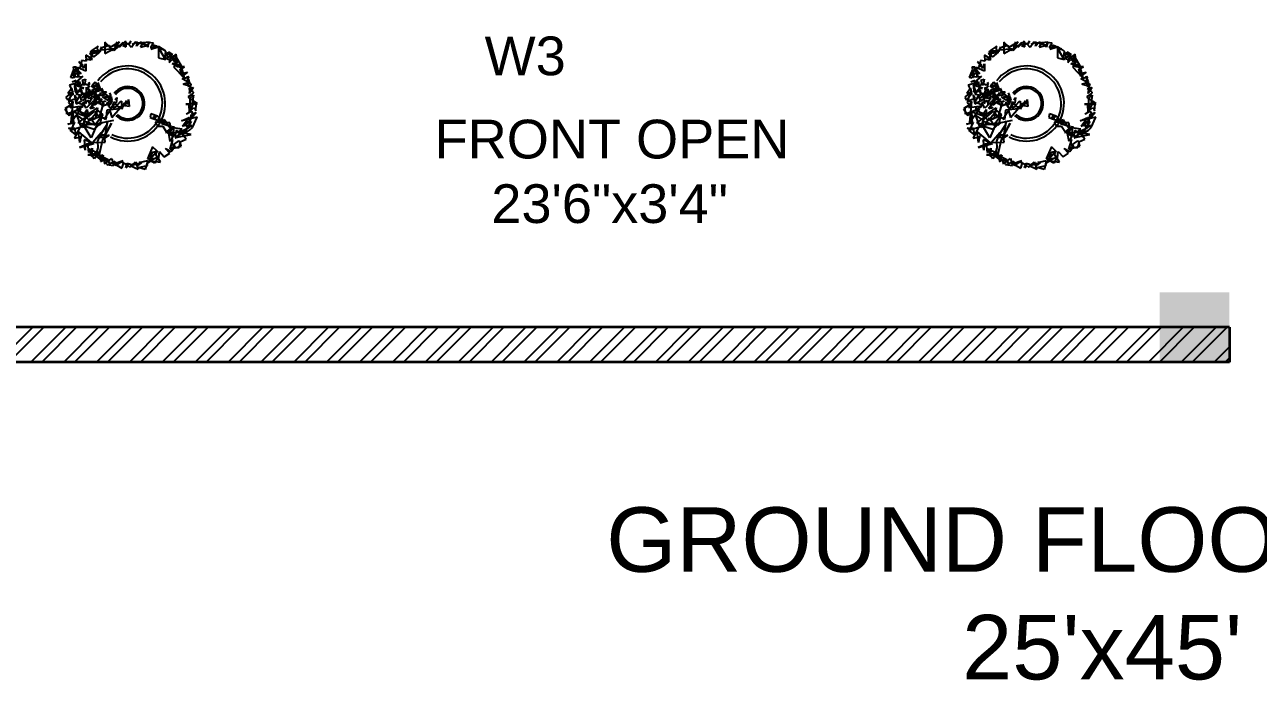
# Model space of a CAD drawing. Header units: inches. Extents: x 431 to 857, y 356 to 995.
# Drawn here: x 515 to 674.2, y 355.9 to 440.5 of the extents above; entities that cross this region are included whole.
import ezdxf

# ---------------------------------------------------------------- set-up
doc = ezdxf.new("R2010")
doc.units = ezdxf.units.IN
doc.header["$MEASUREMENT"] = 0
doc.layers.get('0').update_dxf_attribs({"color": 255})
doc.layers.add('01.Wall', color=7, linetype='Continuous', lineweight=35)
for name, color, linetype in [('06.Column', 255, 'Continuous'), ('07.Annotations', 255, 'Continuous'), ('09.Hatching', 255, 'Continuous'), ('10.Labels', 255, 'Continuous')]:
    doc.layers.add(name, color=color, linetype=linetype)
doc.styles.get("Standard").update_dxf_attribs({"font": 'arial.ttf'})

msp = doc.modelspace()

# ---------------------------------------------------------------- hatches: boundary and pattern name
at = {"layer": '06.Column', "true_color": 0xffffff}
h = msp.add_hatch(color=7, dxfattribs=at)
h.dxf.hatch_style = 1
h.paths.add_polyline_path([(670.5, 406), (661.5, 406), (661.5, 397), (670.5, 397)])
at = {"layer": '09.Hatching', "true_color": 0xffffff}
h = msp.add_hatch(dxfattribs=at)
h.set_pattern_fill('ANSI32', scale=8)
h.paths.add_polyline_path([(652.5, 725.5), (643.5, 725.5), (616, 725.5), (513, 725.5), (513, 763), (504, 763), (504, 691.5), (513, 691.5), (513, 716.5), (643.5, 716.5), (648, 716.5), (652.5, 716.5)])
h.paths.add_polyline_path([(592.5, 928), (592.5, 932.5), (712.5, 932.5), (712.5, 928), (712.5, 912.25), (721.5, 912.25), (721.5, 928), (741.75, 928), (741.75, 937), (566.25, 937), (566.25, 928), (583.5, 928), (583.5, 881.5), (586, 881.5), (588, 881.5), (592.5, 881.5)])
h.paths.add_polyline_path([(721.5, 876.25), (712.5, 876.25), (712.5, 860.5), (721.5, 860.5)])
h.paths.add_polyline_path([(513, 928), (530.25, 928), (530.25, 937), (504, 937), (504, 811), (513, 811), (513, 848.5), (643.5, 848.5), (643.5, 761.5), (652.5, 761.5), (652.5, 857.5), (588, 857.5), (586, 857.5), (583.5, 857.5), (513, 857.5)])
h.paths.add_polyline_path([(718, 581.5), (712.5, 581.5), (700.5, 581.5), (688.5, 581.5), (688.5, 577), (688.5, 572.5), (700.5, 572.5), (712.5, 572.5), (718, 572.5)])
h.paths.add_polyline_path([(548.25, 451), (513, 451), (513, 465), (504, 465), (504, 397), (670.5, 397), (670.5, 401.5), (513, 401.5), (513, 442), (548.25, 442)])
h.paths.add_polyline_path([(652.5, 503), (643.5, 503), (643.5, 470.5), (643.5, 451), (608.25, 451), (608.25, 442), (652.5, 442), (652.5, 461.5)])
h.paths.add_polyline_path([(513, 609.5), (579, 609.5), (582.5, 609.5), (584.5, 609.5), (588, 609.5), (588, 618.5), (513, 618.5), (513, 643.5), (504, 643.5), (504, 525), (513, 525), (513, 539), (583.5, 539), (588, 539), (643.5, 539), (648, 539), (652.5, 539), (652.5, 548), (652.5, 577), (652.5, 680.5), (643.5, 680.5), (643.5, 581.5), (643.5, 548), (588, 548), (588, 585.5), (579, 585.5), (579, 548), (513, 548)])

# ---------------------------------------------------------------- linework, layer by layer
at = {"color": 7, "linetype": 'Continuous', "true_color": 0xffffff}
for p, q in [((524.94, 437.57), (525.68, 437.93)), ((525.36, 438.28), (525.36, 436.84)), ((526.44, 437.19), (525.36, 438.28)), ((526, 437.61), (527.22, 438.32)), ((527.22, 438.32), (526.44, 437.19)), ((526.88, 438.13), (526.52, 437.74)), ((526.88, 438.34), (526.57, 437.22)), ((526.57, 437.22), (527.68, 438.25)), ((527.2, 437.61), (526.88, 438.13)), ((528.02, 438.44), (527.2, 437.61)), ((527.63, 438.26), (528.47, 438.13)), ((528.47, 438.13), (527.68, 437.85)), ((528.14, 438.13), (528.02, 438.44)), ((528.08, 437.7), (528.14, 438.13)), ((528.43, 437.98), (528.74, 438.46)), ((528.78, 437.6), (528.43, 437.98)), ((529.26, 438.29), (528.78, 437.6)), ((529.58, 438.31), (528.89, 437.99)), ((530.88, 437.9), (529.26, 438.29)), ((529.45, 437.76), (529.58, 438.31)), ((529.95, 438.28), (529.45, 437.76)), ((530.25, 438.29), (529.93, 437.63)), ((529.93, 437.63), (530.88, 437.9)), ((530.28, 438.11), (529.95, 438.28)), ((530.26, 438.24), (531.08, 438.32)), ((530.9, 437.63), (530.26, 438.24)), ((530.87, 437.72), (530.28, 438.11)), ((531.08, 438.32), (530.87, 437.72)), ((530.92, 438.26), (530.9, 437.63)), ((531.62, 438.15), (530.92, 438.26)), ((531.22, 437.66), (531.62, 438.15)), ((531.31, 437.87), (531.73, 437.89)), ((531.73, 437.89), (532.08, 437.76)), ((640.94, 437.57), (641.68, 437.93)), ((641.36, 438.28), (641.36, 436.84)), ((642.44, 437.19), (641.36, 438.28)), ((642, 437.61), (643.22, 438.32)), ((643.22, 438.32), (642.44, 437.19)), ((642.88, 438.13), (642.52, 437.74)), ((642.88, 438.34), (642.57, 437.22)), ((642.57, 437.22), (643.68, 438.25)), ((643.2, 437.61), (642.88, 438.13)), ((644.02, 438.44), (643.2, 437.61)), ((643.63, 438.26), (644.47, 438.13)), ((644.47, 438.13), (643.68, 437.85)), ((644.14, 438.13), (644.02, 438.44)), ((644.08, 437.7), (644.14, 438.13)), ((644.43, 437.98), (644.74, 438.46)), ((644.78, 437.6), (644.43, 437.98)), ((645.26, 438.29), (644.78, 437.6)), ((645.58, 438.31), (644.89, 437.99)), ((646.88, 437.9), (645.26, 438.29)), ((645.45, 437.76), (645.58, 438.31)), ((645.95, 438.28), (645.45, 437.76)), ((646.25, 438.29), (645.93, 437.63)), ((645.93, 437.63), (646.88, 437.9)), ((646.28, 438.11), (645.95, 438.28)), ((646.26, 438.24), (647.08, 438.32)), ((646.9, 437.63), (646.26, 438.24)), ((646.87, 437.72), (646.28, 438.11)), ((647.08, 438.32), (646.87, 437.72)), ((646.92, 438.26), (646.9, 437.63)), ((647.62, 438.15), (646.92, 438.26)), ((647.22, 437.66), (647.62, 438.15)), ((647.31, 437.87), (647.73, 437.89)), ((647.73, 437.89), (648.08, 437.76)), ((522.89, 436.62), (522.94, 435.82)), ((523.74, 436.1), (522.89, 436.62)), ((524.83, 437.17), (523.35, 436.77)), ((523.35, 436.77), (524.64, 436.98)), ((523.55, 437.17), (523.6, 435.96)), ((523.86, 436.37), (523.55, 437.17)), ((524.48, 437.79), (523.57, 437.16)), ((523.57, 437.16), (524.83, 437.17)), ((524.64, 436.98), (523.86, 436.37)), ((524.37, 437.5), (524.48, 437.79)), ((524.62, 437), (524.37, 437.5)), ((524.93, 437.68), (524.62, 437)), ((524.86, 437.27), (524.93, 437.68)), ((526.46, 437.44), (524.86, 437.27)), ((525.96, 437.88), (524.94, 437.57)), ((525.36, 436.84), (526.46, 437.44)), ((526, 437.78), (525.96, 437.88)), ((527.68, 437.85), (528.08, 437.7)), ((531.56, 437.5), (531.22, 437.66)), ((531.93, 437.78), (531.3, 437.38)), ((531.3, 437.38), (532.12, 437.64)), ((532.05, 437.74), (531.31, 437.87)), ((532.08, 437.76), (531.56, 437.5)), ((532.81, 437.38), (531.93, 437.78)), ((532.12, 437.64), (532.05, 437.74)), ((532.29, 437.71), (532.29, 436.28)), ((533.21, 437.11), (532.29, 437.71)), ((532.45, 437.31), (532.81, 437.38)), ((533.18, 436.07), (532.45, 437.31)), ((533.09, 436.07), (533.21, 437.11)), ((534.06, 436.69), (533.09, 436.07)), ((533.31, 436.95), (533.86, 436.43)), ((533.5, 435.97), (533.31, 436.95)), ((534.57, 436.72), (533.5, 435.97)), ((533.55, 437.05), (534.06, 436.69)), ((534.41, 435.67), (533.55, 437.05)), ((533.86, 436.43), (533.65, 435.68)), ((533.65, 435.68), (534.32, 436.33)), ((534.32, 436.33), (534.41, 435.67)), ((534.41, 436.56), (535.21, 435.24)), ((534.59, 435.82), (534.41, 436.56)), ((534.67, 435.95), (534.57, 436.72)), ((638.89, 436.62), (638.94, 435.82)), ((639.74, 436.1), (638.89, 436.62)), ((640.83, 437.17), (639.35, 436.77)), ((639.35, 436.77), (640.64, 436.98)), ((639.55, 437.17), (639.6, 435.96)), ((639.86, 436.37), (639.55, 437.17)), ((640.48, 437.79), (639.57, 437.16)), ((639.57, 437.16), (640.83, 437.17)), ((640.64, 436.98), (639.86, 436.37)), ((640.37, 437.5), (640.48, 437.79)), ((640.62, 437), (640.37, 437.5)), ((640.93, 437.68), (640.62, 437)), ((640.86, 437.27), (640.93, 437.68)), ((642.46, 437.44), (640.86, 437.27)), ((641.96, 437.88), (640.94, 437.57)), ((641.36, 436.84), (642.46, 437.44)), ((642, 437.78), (641.96, 437.88)), ((643.68, 437.85), (644.08, 437.7)), ((647.56, 437.5), (647.22, 437.66)), ((647.93, 437.78), (647.3, 437.38)), ((647.3, 437.38), (648.12, 437.64)), ((648.05, 437.74), (647.31, 437.87)), ((648.08, 437.76), (647.56, 437.5)), ((648.81, 437.38), (647.93, 437.78)), ((648.12, 437.64), (648.05, 437.74)), ((648.29, 437.71), (648.29, 436.28)), ((649.21, 437.11), (648.29, 437.71)), ((648.45, 437.31), (648.81, 437.38)), ((649.18, 436.07), (648.45, 437.31)), ((649.09, 436.07), (649.21, 437.11)), ((650.06, 436.69), (649.09, 436.07)), ((649.31, 436.95), (649.86, 436.43)), ((649.5, 435.97), (649.31, 436.95)), ((650.57, 436.72), (649.5, 435.97)), ((649.55, 437.05), (650.06, 436.69)), ((650.41, 435.67), (649.55, 437.05)), ((649.86, 436.43), (649.65, 435.68)), ((649.65, 435.68), (650.32, 436.33)), ((650.32, 436.33), (650.41, 435.67)), ((650.41, 436.56), (651.21, 435.24)), ((650.59, 435.82), (650.41, 436.56)), ((650.67, 435.95), (650.57, 436.72)), ((520.94, 433.71), (521.36, 434.75)), ((521.7, 435.1), (521.24, 433.85)), ((521.3, 435.1), (521.7, 435.1)), ((521.36, 434.75), (521.3, 435.1)), ((521.71, 434.83), (522.28, 434.24)), ((522.01, 433.73), (521.71, 434.83)), ((521.82, 435.02), (522.01, 433.73)), ((522.89, 434.55), (521.82, 435.02)), ((522, 435.81), (522.65, 434.95)), ((522.55, 435.31), (522, 435.81)), ((522.3, 435.4), (522.12, 435.12)), ((522.12, 435.12), (522.55, 435.31)), ((522.35, 435.92), (522.3, 435.4)), ((522.94, 435.82), (522.35, 435.92)), ((522.65, 434.95), (522.9, 435.5)), ((522.86, 436.1), (523.74, 436.1)), ((523.6, 435.96), (522.86, 436.1)), ((522.9, 435.5), (522.89, 434.55)), ((532.29, 436.28), (533.18, 436.07)), ((534.04, 435.53), (535.5, 434.96)), ((535.21, 435.24), (534.04, 435.53)), ((534.31, 435.01), (534.59, 435.82)), ((535.58, 433.7), (534.31, 435.01)), ((534.63, 435.11), (534.67, 435.95)), ((535.5, 434.96), (534.63, 435.11)), ((535.08, 434.86), (535.65, 435.1)), ((535.31, 433.91), (535.08, 434.86)), ((535.19, 435.12), (535.58, 433.7)), ((535.65, 435.1), (535.19, 435.12)), ((636.94, 433.71), (637.36, 434.75)), ((637.7, 435.1), (637.24, 433.85)), ((637.3, 435.1), (637.7, 435.1)), ((637.36, 434.75), (637.3, 435.1)), ((637.71, 434.83), (638.28, 434.24)), ((638.01, 433.73), (637.71, 434.83)), ((637.82, 435.02), (638.01, 433.73)), ((638.89, 434.55), (637.82, 435.02)), ((638, 435.81), (638.65, 434.95)), ((638.55, 435.31), (638, 435.81)), ((638.3, 435.4), (638.12, 435.12)), ((638.12, 435.12), (638.55, 435.31)), ((638.35, 435.92), (638.3, 435.4)), ((638.94, 435.82), (638.35, 435.92)), ((638.65, 434.95), (638.9, 435.5)), ((638.86, 436.1), (639.74, 436.1)), ((639.6, 435.96), (638.86, 436.1)), ((638.9, 435.5), (638.89, 434.55)), ((648.29, 436.28), (649.18, 436.07)), ((650.04, 435.53), (651.5, 434.96)), ((651.21, 435.24), (650.04, 435.53)), ((650.31, 435.01), (650.59, 435.82)), ((651.58, 433.7), (650.31, 435.01)), ((650.63, 435.11), (650.67, 435.95)), ((651.5, 434.96), (650.63, 435.11)), ((651.08, 434.86), (651.65, 435.1)), ((651.31, 433.91), (651.08, 434.86)), ((651.19, 435.12), (651.58, 433.7)), ((651.65, 435.1), (651.19, 435.12)), ((521.29, 433.64), (520.94, 433.71)), ((521.13, 433.16), (521.65, 433.4)), ((521.24, 433.85), (522.36, 433.81)), ((521.54, 434.2), (521.29, 433.64)), ((522.28, 434.24), (521.54, 434.2)), ((521.65, 433.4), (521.57, 433.1)), ((521.57, 433.1), (521.96, 433.32)), ((521.67, 433.19), (522.56, 433.89)), ((522.36, 433.81), (521.67, 433.19)), ((521.96, 433.32), (521.93, 432.91)), ((522.17, 433.11), (522.06, 432.99)), ((522.25, 433.06), (522.17, 433.11)), ((522.43, 433.39), (522.83, 433.51)), ((522.5, 433.24), (522.43, 433.39)), ((522.49, 432.88), (522.55, 433.13)), ((522.55, 433.13), (522.5, 433.24)), ((522.83, 433.51), (522.72, 432.72)), ((523.85, 432.87), (524.09, 433.16)), ((524.09, 433.16), (524.56, 432.56)), ((536.01, 434.4), (535.31, 433.91)), ((535.34, 433.56), (536.21, 433.82)), ((536.37, 433.01), (535.34, 433.56)), ((535.44, 432.87), (536.29, 433.19)), ((535.5, 434.28), (536.01, 434.4)), ((535.52, 433.54), (535.5, 434.28)), ((536.21, 433.82), (535.52, 433.54)), ((536.01, 433.88), (536.08, 432.63)), ((536.29, 433.19), (536.01, 433.88)), ((637.29, 433.64), (636.94, 433.71)), ((637.13, 433.16), (637.65, 433.4)), ((637.24, 433.85), (638.36, 433.81)), ((637.54, 434.2), (637.29, 433.64)), ((638.28, 434.24), (637.54, 434.2)), ((637.65, 433.4), (637.57, 433.1)), ((637.57, 433.1), (637.96, 433.32)), ((637.67, 433.19), (638.56, 433.89)), ((638.36, 433.81), (637.67, 433.19)), ((637.96, 433.32), (637.93, 432.91)), ((638.17, 433.11), (638.06, 432.99)), ((638.25, 433.06), (638.17, 433.11)), ((638.43, 433.39), (638.83, 433.51)), ((638.5, 433.24), (638.43, 433.39)), ((638.49, 432.88), (638.55, 433.13)), ((638.55, 433.13), (638.5, 433.24)), ((638.83, 433.51), (638.72, 432.72)), ((639.85, 432.87), (640.09, 433.16)), ((640.09, 433.16), (640.56, 432.56)), ((652.01, 434.4), (651.31, 433.91)), ((651.34, 433.56), (652.21, 433.82)), ((652.37, 433.01), (651.34, 433.56)), ((651.44, 432.87), (652.29, 433.19)), ((651.5, 434.28), (652.01, 434.4)), ((651.52, 433.54), (651.5, 434.28)), ((652.21, 433.82), (651.52, 433.54)), ((652.01, 433.88), (652.08, 432.63)), ((652.29, 433.19), (652.01, 433.88)), ((521.1, 432.36), (520.59, 431.66)), ((520.59, 431.66), (521.08, 431.85)), ((521.56, 432.95), (520.78, 432.72)), ((520.78, 432.72), (521.23, 431.79)), ((520.98, 431.64), (520.84, 431.11)), ((521.09, 431.5), (520.98, 431.64)), ((521.08, 431.85), (521.21, 431.71)), ((521.23, 431.79), (521.1, 432.36)), ((521.21, 431.71), (521.21, 431.48)), ((521.42, 432.73), (521.87, 431.67)), ((522.64, 432.36), (521.42, 432.73)), ((521.49, 432.56), (521.56, 432.95)), ((521.54, 431.86), (521.49, 432.56)), ((521.87, 431.67), (521.54, 431.86)), ((522.24, 432.35), (521.64, 431.59)), ((521.64, 431.59), (522.41, 431.44)), ((521.93, 432.91), (521.69, 432.89)), ((521.69, 432.89), (521.73, 432.66)), ((521.73, 432.66), (521.91, 432.72)), ((521.91, 432.72), (522.25, 433.06)), ((522.06, 432.99), (522.09, 432.83)), ((522.09, 432.83), (522.28, 432.72)), ((522.1, 431.85), (522.24, 432.35)), ((522.36, 432.11), (522.1, 431.85)), ((522.25, 432.29), (522.64, 432.36)), ((522.41, 431.44), (522.25, 432.29)), ((522.28, 432.72), (522.35, 432.75)), ((522.35, 432.75), (522.49, 432.88)), ((522.41, 431.7), (522.36, 432.11)), ((522.98, 431.77), (522.4, 431.15)), ((522.4, 431.15), (523.01, 431.52)), ((522.91, 431.55), (522.41, 431.7)), ((522.43, 432.78), (522.59, 432.97)), ((522.72, 432.72), (522.43, 432.78)), ((522.59, 432.97), (522.86, 432.93)), ((522.6, 431.68), (522.98, 431.77)), ((522.8, 431.21), (522.6, 431.68)), ((523.33, 432.46), (522.85, 432.29)), ((522.85, 432.29), (523.28, 432.28)), ((522.86, 432.93), (523.11, 432.78)), ((522.99, 432.45), (522.91, 431.55)), ((523.32, 432.01), (522.99, 432.45)), ((523.01, 431.52), (523.32, 432.01)), ((523.11, 432.78), (523.41, 432.89)), ((523.53, 431.79), (523.14, 431.04)), ((523.29, 433.07), (523.21, 432.79)), ((523.21, 432.79), (523.33, 432.46)), ((523.28, 432.28), (523.68, 431.5)), ((523.41, 432.89), (523.29, 433.07)), ((523.3, 431.52), (523.54, 431.87)), ((523.81, 431.23), (523.3, 431.52)), ((523.54, 431.87), (523.53, 431.79)), ((523.75, 432.19), (523.63, 431.84)), ((523.63, 431.84), (523.76, 431.64)), ((523.66, 432.47), (523.85, 432.87)), ((524.52, 432.62), (523.66, 432.47)), ((523.68, 431.5), (523.98, 432.07)), ((523.98, 432.07), (523.75, 432.19)), ((523.76, 431.64), (524.01, 431.7)), ((523.85, 432.5), (524.05, 432.78)), ((524.23, 432.21), (523.85, 432.5)), ((524.07, 431.96), (523.91, 431.04)), ((524.68, 432.36), (523.99, 432.22)), ((523.99, 432.22), (524.42, 432.29)), ((524.01, 431.7), (524.13, 431.99)), ((524.05, 432.78), (524.52, 432.62)), ((524.28, 431.5), (524.07, 431.96)), ((524.13, 431.99), (524.26, 432.28)), ((524.83, 432.11), (524.13, 431.83)), ((524.18, 431.93), (524.68, 432.36)), ((524.53, 431.97), (524.18, 431.86)), ((524.18, 431.86), (524.18, 431.93)), ((524.42, 432.29), (524.23, 432.21)), ((524.56, 432.56), (524.25, 432.05)), ((524.25, 432.05), (524.66, 432)), ((524.26, 432.28), (524.53, 431.97)), ((526.35, 430.84), (524.3, 432.55)), ((524.84, 432.1), (524.47, 433.07)), ((525.16, 431.74), (524.65, 431.68)), ((524.65, 431.68), (524.84, 431.37)), ((524.66, 432), (524.91, 432.35)), ((524.84, 431.37), (525.09, 431.52)), ((524.91, 432.35), (525.16, 431.74)), ((525.55, 431.89), (525.02, 431.29)), ((525.08, 431.91), (525.55, 431.89)), ((525.32, 431.41), (525.08, 431.91)), ((525.09, 431.52), (525.32, 431.41)), ((525.96, 431.75), (526.1, 431.37)), ((536.4, 432.55), (535.44, 432.87)), ((536.08, 432.63), (536.43, 432.68)), ((536.14, 431.27), (536.73, 431.68)), ((536.19, 432.31), (536.77, 432.42)), ((536.8, 431.86), (536.19, 432.31)), ((536.27, 431.68), (536.46, 432.9)), ((536.77, 432.42), (536.27, 431.68)), ((536.43, 432.68), (536.37, 433.01)), ((536.46, 432.9), (536.4, 432.55)), ((536.73, 431.68), (536.8, 431.86)), ((637.1, 432.36), (636.59, 431.66)), ((636.59, 431.66), (637.08, 431.85)), ((637.56, 432.95), (636.78, 432.72)), ((636.78, 432.72), (637.23, 431.79)), ((636.98, 431.64), (636.84, 431.11)), ((637.09, 431.5), (636.98, 431.64)), ((637.08, 431.85), (637.21, 431.71)), ((637.23, 431.79), (637.1, 432.36)), ((637.21, 431.71), (637.21, 431.48)), ((637.42, 432.73), (637.87, 431.67)), ((638.64, 432.36), (637.42, 432.73)), ((637.49, 432.56), (637.56, 432.95)), ((637.54, 431.86), (637.49, 432.56)), ((637.87, 431.67), (637.54, 431.86)), ((638.24, 432.35), (637.64, 431.59)), ((637.64, 431.59), (638.41, 431.44)), ((637.93, 432.91), (637.69, 432.89)), ((637.69, 432.89), (637.73, 432.66)), ((637.73, 432.66), (637.91, 432.72)), ((637.91, 432.72), (638.25, 433.06)), ((638.06, 432.99), (638.09, 432.83)), ((638.09, 432.83), (638.28, 432.72)), ((638.1, 431.85), (638.24, 432.35)), ((638.36, 432.11), (638.1, 431.85)), ((638.25, 432.29), (638.64, 432.36)), ((638.41, 431.44), (638.25, 432.29)), ((638.28, 432.72), (638.35, 432.75)), ((638.35, 432.75), (638.49, 432.88)), ((638.41, 431.7), (638.36, 432.11)), ((638.98, 431.77), (638.4, 431.15)), ((638.4, 431.15), (639.01, 431.52)), ((638.91, 431.55), (638.41, 431.7)), ((638.43, 432.78), (638.59, 432.97)), ((638.72, 432.72), (638.43, 432.78)), ((638.59, 432.97), (638.86, 432.93)), ((638.6, 431.68), (638.98, 431.77)), ((638.8, 431.21), (638.6, 431.68)), ((639.33, 432.46), (638.85, 432.29)), ((638.85, 432.29), (639.28, 432.28)), ((638.86, 432.93), (639.11, 432.78)), ((638.99, 432.45), (638.91, 431.55)), ((639.32, 432.01), (638.99, 432.45)), ((639.01, 431.52), (639.32, 432.01)), ((639.11, 432.78), (639.41, 432.89)), ((639.53, 431.79), (639.14, 431.04)), ((639.29, 433.07), (639.21, 432.79)), ((639.21, 432.79), (639.33, 432.46)), ((639.28, 432.28), (639.68, 431.5)), ((639.41, 432.89), (639.29, 433.07)), ((639.3, 431.52), (639.54, 431.87)), ((639.81, 431.23), (639.3, 431.52)), ((639.54, 431.87), (639.53, 431.79)), ((639.75, 432.19), (639.63, 431.84)), ((639.63, 431.84), (639.76, 431.64)), ((639.66, 432.47), (639.85, 432.87)), ((640.52, 432.62), (639.66, 432.47)), ((639.68, 431.5), (639.98, 432.07)), ((639.98, 432.07), (639.75, 432.19)), ((639.76, 431.64), (640.01, 431.7)), ((639.85, 432.5), (640.05, 432.78)), ((640.23, 432.21), (639.85, 432.5)), ((640.07, 431.96), (639.91, 431.04)), ((640.68, 432.36), (639.99, 432.22)), ((639.99, 432.22), (640.42, 432.29)), ((640.01, 431.7), (640.13, 431.99)), ((640.05, 432.78), (640.52, 432.62)), ((640.28, 431.5), (640.07, 431.96)), ((640.13, 431.99), (640.26, 432.28)), ((640.83, 432.11), (640.13, 431.83)), ((640.18, 431.93), (640.68, 432.36)), ((640.53, 431.97), (640.18, 431.86)), ((640.18, 431.86), (640.18, 431.93)), ((640.42, 432.29), (640.23, 432.21)), ((640.56, 432.56), (640.25, 432.05)), ((640.25, 432.05), (640.66, 432)), ((640.26, 432.28), (640.53, 431.97)), ((642.35, 430.84), (640.3, 432.55)), ((640.84, 432.1), (640.47, 433.07)), ((641.16, 431.74), (640.65, 431.68)), ((640.65, 431.68), (640.84, 431.37)), ((640.66, 432), (640.91, 432.35)), ((640.84, 431.37), (641.09, 431.52)), ((640.91, 432.35), (641.16, 431.74)), ((641.55, 431.89), (641.02, 431.29)), ((641.08, 431.91), (641.55, 431.89)), ((641.32, 431.41), (641.08, 431.91)), ((641.09, 431.52), (641.32, 431.41)), ((641.96, 431.75), (642.1, 431.37)), ((652.4, 432.55), (651.44, 432.87)), ((652.08, 432.63), (652.43, 432.68)), ((652.14, 431.27), (652.73, 431.68)), ((652.19, 432.31), (652.77, 432.42)), ((652.8, 431.86), (652.19, 432.31)), ((652.27, 431.68), (652.46, 432.9)), ((652.77, 432.42), (652.27, 431.68)), ((652.43, 432.68), (652.37, 433.01)), ((652.46, 432.9), (652.4, 432.55)), ((652.73, 431.68), (652.8, 431.86)), ((520.91, 430.17), (520.18, 429.7)), ((520.71, 431.49), (520.33, 431.18)), ((520.33, 431.18), (520.55, 430.84)), ((520.41, 429.86), (520.91, 430.17)), ((520.55, 430.84), (520.69, 430.96)), ((520.84, 431.11), (520.66, 430.45)), ((520.66, 430.45), (520.95, 430.18)), ((520.69, 430.96), (521.09, 431.5)), ((521.08, 431.47), (520.71, 431.49)), ((520.73, 430.71), (521.59, 431.01)), ((521.22, 430.56), (520.73, 430.71)), ((520.87, 429.81), (521.21, 430.63)), ((522.55, 430.02), (520.87, 429.81)), ((520.95, 430.18), (521.22, 430.56)), ((521.21, 430.63), (520.96, 427.91)), ((521.21, 431.48), (521.08, 431.47)), ((521.31, 429.24), (522.55, 430.02)), ((521.42, 431.44), (521.65, 430.35)), ((521.69, 431.03), (521.42, 431.44)), ((521.59, 431.01), (521.69, 431.03)), ((522.15, 431.43), (521.62, 430.58)), ((521.62, 430.58), (522.64, 430.19)), ((521.65, 430.35), (522.35, 430.72)), ((522.64, 430.19), (521.78, 429.55)), ((522.35, 430.72), (522.15, 431.43)), ((522.46, 430.74), (523.43, 431.39)), ((522.9, 430.88), (522.46, 430.74)), ((522.52, 430.51), (523.27, 430.76)), ((522.93, 429.75), (522.52, 430.51)), ((523.01, 431.43), (522.71, 431.23)), ((522.71, 431.23), (522.8, 431.21)), ((523.27, 430.76), (522.78, 430.5)), ((522.78, 430.5), (522.93, 430.37)), ((522.93, 430.37), (522.9, 430.88)), ((523.74, 430.57), (522.93, 429.75)), ((523.43, 431.39), (523.01, 431.43)), ((523.14, 431.04), (523.72, 431.13)), ((523.72, 431.13), (523.25, 430.37)), ((523.25, 430.37), (523.81, 430.35)), ((523.39, 429.78), (524.26, 430.55)), ((523.81, 430.35), (523.45, 429.72)), ((524.26, 430.55), (523.74, 430.57)), ((524.74, 431.48), (523.81, 431.23)), ((524.72, 431.05), (523.88, 430.75)), ((523.88, 430.75), (523.94, 430.16)), ((523.91, 431.04), (524.74, 431.48)), ((523.94, 430.16), (524.22, 430.48)), ((524.68, 430.84), (524.05, 431.41)), ((524.84, 430.84), (524.07, 430.18)), ((524.2, 430.85), (524.72, 431.05)), ((524.22, 430.48), (524.28, 431.5)), ((524.43, 430.55), (525.01, 430.96)), ((525.17, 430.06), (524.43, 430.55)), ((524.5, 431.41), (524.71, 430.55)), ((524.95, 430.5), (524.5, 431.41)), ((524.71, 430.55), (524.62, 430.23)), ((524.65, 428.62), (525.07, 430.01)), ((525.01, 430.96), (524.79, 430.73)), ((524.79, 430.73), (525.16, 430.65)), ((525.31, 430.63), (524.95, 430.5)), ((525.02, 431.29), (525.26, 431.08)), ((525.04, 430.04), (525.1, 430.43)), ((525.91, 430.35), (525.04, 430.04)), ((525.1, 430.43), (525.17, 430.47)), ((525.16, 430.65), (525.44, 430.7)), ((525.17, 430.47), (525.17, 430.06)), ((525.26, 431.08), (525.62, 431.38)), ((526.1, 431.37), (525.31, 431.06)), ((525.31, 431.06), (525.77, 430.81)), ((525.44, 430.7), (525.31, 430.63)), ((525.6, 430.2), (525.73, 430.6)), ((525.86, 430.16), (525.6, 430.2)), ((525.73, 430.6), (525.91, 430.35)), ((525.77, 430.81), (525.93, 431.25)), ((526.19, 431.27), (525.82, 430.78)), ((525.82, 430.78), (526.06, 430.64)), ((526.19, 430.41), (525.86, 430.16)), ((525.87, 429.98), (525.94, 430.41)), ((525.87, 430.33), (525.87, 429.98)), ((526, 429.75), (525.87, 430.33)), ((525.93, 431.25), (526.17, 430.55)), ((525.94, 430.41), (526.19, 430.41)), ((526.49, 430.33), (526.11, 429.74)), ((526.17, 430.55), (526.31, 430.74)), ((526.31, 430.74), (526.19, 431.27)), ((526.46, 430.56), (526.38, 430.15)), ((526.38, 430.15), (526.61, 430.33)), ((526.8, 430.42), (526.46, 430.56)), ((526.52, 429.75), (526.49, 430.33)), ((526.93, 430.13), (526.52, 429.75)), ((526.61, 430.33), (526.99, 430.22)), ((526.67, 430.86), (526.89, 431.16)), ((526.89, 431.16), (526.8, 430.42)), ((527.07, 429.88), (526.93, 430.13)), ((526.99, 430.22), (527.41, 430.67)), ((527.61, 430.16), (527.27, 429.88)), ((527.41, 430.67), (527.48, 430.68)), ((527.48, 430.68), (527.56, 429.75)), ((527.56, 429.75), (527.83, 430.18)), ((527.89, 430.29), (527.61, 430.16)), ((527.72, 430.36), (528.3, 430.37)), ((527.96, 430.2), (527.72, 430.36)), ((527.83, 430.18), (527.96, 430.2)), ((528.16, 430.71), (527.89, 430.29)), ((527.92, 430.08), (528.16, 430.71)), ((528.5, 430), (527.92, 430.08)), ((528.3, 430.37), (528.38, 430.88)), ((528.38, 430.88), (528.5, 430)), ((537.15, 430.34), (535.79, 430.3)), ((535.79, 430.3), (536.18, 430.23)), ((536.24, 431.1), (536.14, 431.27)), ((536.18, 430.23), (536.24, 429.2)), ((537.29, 430.37), (536.24, 431.1)), ((536.24, 429.2), (536.98, 430.69)), ((536.36, 431.04), (536.8, 431.46)), ((536.38, 429.64), (536.36, 431.04)), ((536.98, 430.69), (536.38, 429.64)), ((536.8, 431.46), (536.59, 430.2)), ((536.59, 430.2), (537.29, 430.37)), ((537.08, 429.43), (537.15, 430.34)), ((636.91, 430.17), (636.18, 429.7)), ((636.71, 431.49), (636.33, 431.18)), ((636.33, 431.18), (636.55, 430.84)), ((636.41, 429.86), (636.91, 430.17)), ((636.55, 430.84), (636.69, 430.96)), ((636.84, 431.11), (636.66, 430.45)), ((636.66, 430.45), (636.95, 430.18)), ((636.69, 430.96), (637.09, 431.5)), ((637.08, 431.47), (636.71, 431.49)), ((636.73, 430.71), (637.59, 431.01)), ((637.22, 430.56), (636.73, 430.71)), ((636.87, 429.81), (637.21, 430.63)), ((638.55, 430.02), (636.87, 429.81)), ((636.95, 430.18), (637.22, 430.56)), ((637.21, 430.63), (636.96, 427.91)), ((637.21, 431.48), (637.08, 431.47)), ((637.31, 429.24), (638.55, 430.02)), ((637.42, 431.44), (637.65, 430.35)), ((637.69, 431.03), (637.42, 431.44)), ((637.59, 431.01), (637.69, 431.03)), ((638.15, 431.43), (637.62, 430.58)), ((637.62, 430.58), (638.64, 430.19)), ((637.65, 430.35), (638.35, 430.72)), ((638.64, 430.19), (637.78, 429.55)), ((638.35, 430.72), (638.15, 431.43)), ((638.46, 430.74), (639.43, 431.39)), ((638.9, 430.88), (638.46, 430.74)), ((638.52, 430.51), (639.27, 430.76)), ((638.93, 429.75), (638.52, 430.51)), ((639.01, 431.43), (638.71, 431.23)), ((638.71, 431.23), (638.8, 431.21)), ((639.27, 430.76), (638.78, 430.5)), ((638.78, 430.5), (638.93, 430.37)), ((638.93, 430.37), (638.9, 430.88)), ((639.74, 430.57), (638.93, 429.75)), ((639.43, 431.39), (639.01, 431.43)), ((639.14, 431.04), (639.72, 431.13)), ((639.72, 431.13), (639.25, 430.37)), ((639.25, 430.37), (639.81, 430.35)), ((639.39, 429.78), (640.26, 430.55)), ((639.81, 430.35), (639.45, 429.72)), ((640.26, 430.55), (639.74, 430.57)), ((640.74, 431.48), (639.81, 431.23)), ((640.72, 431.05), (639.88, 430.75)), ((639.88, 430.75), (639.94, 430.16)), ((639.91, 431.04), (640.74, 431.48)), ((639.94, 430.16), (640.22, 430.48)), ((640.68, 430.84), (640.05, 431.41)), ((640.84, 430.84), (640.07, 430.18)), ((640.2, 430.85), (640.72, 431.05)), ((640.22, 430.48), (640.28, 431.5)), ((640.43, 430.55), (641.01, 430.96)), ((641.17, 430.06), (640.43, 430.55)), ((640.5, 431.41), (640.71, 430.55)), ((640.95, 430.5), (640.5, 431.41)), ((640.71, 430.55), (640.62, 430.23)), ((640.65, 428.62), (641.07, 430.01)), ((641.01, 430.96), (640.79, 430.73)), ((640.79, 430.73), (641.16, 430.65)), ((641.31, 430.63), (640.95, 430.5)), ((641.02, 431.29), (641.26, 431.08)), ((641.04, 430.04), (641.1, 430.43)), ((641.91, 430.35), (641.04, 430.04)), ((641.1, 430.43), (641.17, 430.47)), ((641.16, 430.65), (641.44, 430.7)), ((641.17, 430.47), (641.17, 430.06)), ((641.26, 431.08), (641.62, 431.38)), ((642.1, 431.37), (641.31, 431.06)), ((641.31, 431.06), (641.77, 430.81)), ((641.44, 430.7), (641.31, 430.63)), ((641.6, 430.2), (641.73, 430.6)), ((641.86, 430.16), (641.6, 430.2)), ((641.73, 430.6), (641.91, 430.35)), ((641.77, 430.81), (641.93, 431.25)), ((642.19, 431.27), (641.82, 430.78)), ((641.82, 430.78), (642.06, 430.64)), ((642.19, 430.41), (641.86, 430.16)), ((641.87, 429.98), (641.94, 430.41)), ((641.87, 430.33), (641.87, 429.98)), ((642, 429.75), (641.87, 430.33)), ((641.93, 431.25), (642.17, 430.55)), ((641.94, 430.41), (642.19, 430.41)), ((642.49, 430.33), (642.11, 429.74)), ((642.17, 430.55), (642.31, 430.74)), ((642.31, 430.74), (642.19, 431.27)), ((642.46, 430.56), (642.38, 430.15)), ((642.38, 430.15), (642.61, 430.33)), ((642.8, 430.42), (642.46, 430.56)), ((642.52, 429.75), (642.49, 430.33)), ((642.93, 430.13), (642.52, 429.75)), ((642.61, 430.33), (642.99, 430.22)), ((642.67, 430.86), (642.89, 431.16)), ((642.89, 431.16), (642.8, 430.42)), ((643.07, 429.88), (642.93, 430.13)), ((642.99, 430.22), (643.41, 430.67)), ((643.61, 430.16), (643.27, 429.88)), ((643.41, 430.67), (643.48, 430.68)), ((643.48, 430.68), (643.56, 429.75)), ((643.56, 429.75), (643.83, 430.18)), ((643.89, 430.29), (643.61, 430.16)), ((643.72, 430.36), (644.3, 430.37)), ((643.96, 430.2), (643.72, 430.36)), ((643.83, 430.18), (643.96, 430.2)), ((644.16, 430.71), (643.89, 430.29)), ((643.92, 430.08), (644.16, 430.71)), ((644.5, 430), (643.92, 430.08)), ((644.3, 430.37), (644.38, 430.88)), ((644.38, 430.88), (644.5, 430)), ((653.15, 430.34), (651.79, 430.3)), ((651.79, 430.3), (652.18, 430.23)), ((652.24, 431.1), (652.14, 431.27)), ((652.18, 430.23), (652.24, 429.2)), ((653.29, 430.37), (652.24, 431.1)), ((652.24, 429.2), (652.98, 430.69)), ((652.36, 431.04), (652.8, 431.46)), ((652.38, 429.64), (652.36, 431.04)), ((652.98, 430.69), (652.38, 429.64)), ((652.8, 431.46), (652.59, 430.2)), ((652.59, 430.2), (653.29, 430.37)), ((653.08, 429.43), (653.15, 430.34)), ((520.18, 429.7), (520.75, 428.84)), ((520.44, 429), (520.41, 429.86)), ((522.24, 429.67), (520.44, 429)), ((520.75, 428.84), (521.2, 429.28)), ((520.96, 427.91), (522.24, 429.67)), ((521.2, 429.28), (521.29, 427.79)), ((522.98, 428.65), (521.31, 429.24)), ((521.78, 429.55), (521.79, 429.36)), ((521.78, 428.82), (522.65, 428.23)), ((522.33, 427.25), (521.78, 428.82)), ((521.79, 429.36), (521.83, 429.83)), ((521.83, 429.83), (522.58, 428.81)), ((521.91, 427.88), (522.98, 428.65)), ((522.26, 429.26), (523.18, 429)), ((523.14, 428.76), (522.26, 429.26)), ((522.88, 428.65), (522.33, 427.25)), ((522.58, 428.81), (523.08, 429.58)), ((522.65, 428.23), (524.06, 429.37)), ((523.5, 428.48), (522.68, 427.24)), ((523.39, 428.13), (522.88, 428.65)), ((523.08, 429.58), (523.14, 428.76)), ((523.18, 429), (524.4, 429.81)), ((523.89, 429.76), (523.39, 429.78)), ((524.47, 429.47), (523.39, 428.13)), ((523.45, 429.72), (523.98, 429.91)), ((524.06, 427.65), (523.5, 428.48)), ((524.15, 428.48), (523.73, 428.3)), ((523.75, 428.32), (525.11, 428.9)), ((523.98, 429.91), (523.89, 429.76)), ((524.06, 429.37), (524.65, 428.62)), ((524.96, 428.61), (524.06, 427.65)), ((524.12, 427.6), (524.95, 428.82)), ((524.4, 429.81), (524.15, 428.48)), ((525.11, 428.9), (524.47, 429.47)), ((524.95, 428.82), (524.72, 427.71)), ((525.48, 428.31), (524.96, 428.61)), ((525.37, 428.55), (525.99, 429.49)), ((525.61, 429.5), (525.48, 428.31)), ((527.67, 429.71), (525.61, 429.5)), ((525.99, 429.49), (526.24, 428.58)), ((526.11, 429.74), (526, 429.75)), ((526.24, 428.58), (527.32, 429.8)), ((527.27, 429.88), (527.07, 429.88)), ((527.32, 429.8), (527.67, 429.71)), ((531.28, 429.06), (531.21, 428.58)), ((531.21, 428.58), (532.98, 427.91)), ((532.13, 428.73), (531.28, 429.06)), ((531.59, 428.58), (531.84, 428.85)), ((531.82, 428.67), (531.59, 428.58)), ((531.63, 428.72), (531.78, 428.46)), ((531.78, 428.46), (531.95, 428.51)), ((531.95, 428.71), (531.82, 428.67)), ((531.84, 428.85), (531.9, 428.73)), ((531.95, 428.51), (531.95, 428.71)), ((532.39, 428.55), (532.13, 428.73)), ((532.63, 427.89), (532.39, 428.55)), ((537.27, 428.61), (535.23, 428.14)), ((535.23, 428.14), (536.23, 428.57)), ((536.23, 428.57), (535.38, 427.39)), ((535.89, 428.98), (536.78, 429.83)), ((536.56, 429.39), (535.89, 428.98)), ((537.15, 429.2), (535.97, 427.81)), ((536.23, 427.35), (536.34, 428.57)), ((536.34, 428.57), (536.72, 429.03)), ((536.38, 428.13), (536.52, 429)), ((536.52, 429), (537.15, 429.2)), ((536.72, 429.03), (536.56, 429.39)), ((536.65, 427.29), (537.27, 428.61)), ((536.78, 429.83), (536.94, 429.75)), ((536.94, 429.75), (537.08, 429.43)), ((636.18, 429.7), (636.75, 428.84)), ((636.44, 429), (636.41, 429.86)), ((638.24, 429.67), (636.44, 429)), ((636.75, 428.84), (637.2, 429.28)), ((636.96, 427.91), (638.24, 429.67)), ((637.2, 429.28), (637.29, 427.79)), ((638.98, 428.65), (637.31, 429.24)), ((637.78, 429.55), (637.79, 429.36)), ((637.78, 428.82), (638.65, 428.23)), ((638.33, 427.25), (637.78, 428.82)), ((637.79, 429.36), (637.83, 429.83)), ((637.83, 429.83), (638.58, 428.81)), ((637.91, 427.88), (638.98, 428.65)), ((638.26, 429.26), (639.18, 429)), ((639.14, 428.76), (638.26, 429.26)), ((638.88, 428.65), (638.33, 427.25)), ((638.58, 428.81), (639.08, 429.58)), ((638.65, 428.23), (640.06, 429.37)), ((639.5, 428.48), (638.68, 427.24)), ((639.39, 428.13), (638.88, 428.65)), ((639.08, 429.58), (639.14, 428.76)), ((639.18, 429), (640.4, 429.81)), ((639.89, 429.76), (639.39, 429.78)), ((640.47, 429.47), (639.39, 428.13)), ((639.45, 429.72), (639.98, 429.91)), ((640.06, 427.65), (639.5, 428.48)), ((640.15, 428.48), (639.73, 428.3)), ((639.75, 428.32), (641.11, 428.9)), ((639.98, 429.91), (639.89, 429.76)), ((640.06, 429.37), (640.65, 428.62)), ((640.96, 428.61), (640.06, 427.65)), ((640.12, 427.6), (640.95, 428.82)), ((640.4, 429.81), (640.15, 428.48)), ((641.11, 428.9), (640.47, 429.47)), ((640.95, 428.82), (640.72, 427.71)), ((641.48, 428.31), (640.96, 428.61)), ((641.37, 428.55), (641.99, 429.49)), ((641.61, 429.5), (641.48, 428.31)), ((643.67, 429.71), (641.61, 429.5)), ((641.99, 429.49), (642.24, 428.58)), ((642.11, 429.74), (642, 429.75)), ((642.24, 428.58), (643.32, 429.8)), ((643.27, 429.88), (643.07, 429.88)), ((643.32, 429.8), (643.67, 429.71)), ((647.28, 429.06), (647.21, 428.58)), ((647.21, 428.58), (648.98, 427.91)), ((648.13, 428.73), (647.28, 429.06)), ((647.59, 428.58), (647.84, 428.85)), ((647.82, 428.67), (647.59, 428.58)), ((647.63, 428.72), (647.78, 428.46)), ((647.78, 428.46), (647.95, 428.51)), ((647.95, 428.71), (647.82, 428.67)), ((647.84, 428.85), (647.9, 428.73)), ((647.95, 428.51), (647.95, 428.71)), ((648.39, 428.55), (648.13, 428.73)), ((648.63, 427.89), (648.39, 428.55)), ((653.27, 428.61), (651.23, 428.14)), ((651.23, 428.14), (652.23, 428.57)), ((652.23, 428.57), (651.38, 427.39)), ((651.89, 428.98), (652.78, 429.83)), ((652.56, 429.39), (651.89, 428.98)), ((653.15, 429.2), (651.97, 427.81)), ((652.23, 427.35), (652.34, 428.57)), ((652.34, 428.57), (652.72, 429.03)), ((652.38, 428.13), (652.52, 429)), ((652.52, 429), (653.15, 429.2)), ((652.72, 429.03), (652.56, 429.39)), ((652.65, 427.29), (653.27, 428.61)), ((652.78, 429.83), (652.94, 429.75)), ((652.94, 429.75), (653.08, 429.43)), ((520.58, 427.71), (521.44, 427.97)), ((521.29, 427.79), (520.58, 427.71)), ((520.65, 427.21), (521.44, 427.23)), ((521, 427.02), (520.65, 427.21)), ((520.86, 426.94), (522.1, 427.3)), ((521.55, 426.35), (520.86, 426.94)), ((521.44, 427.97), (521, 427.02)), ((522.1, 427.3), (521.44, 425.88)), ((521.44, 427.23), (521.55, 426.35)), ((522.54, 427.65), (521.91, 427.88)), ((524.72, 427.71), (522.41, 427.56)), ((522.41, 427.56), (523.96, 427.05)), ((523.59, 425.94), (522.54, 427.65)), ((522.68, 427.24), (522.73, 428.09)), ((522.73, 428.09), (524.12, 427.6)), ((524.34, 427.76), (523.59, 425.94)), ((523.73, 428.3), (523.75, 428.32)), ((523.96, 427.05), (524.96, 427.97)), ((526.45, 428.17), (524.34, 427.76)), ((524.88, 427.77), (524.62, 427.53)), ((524.84, 426.41), (525.63, 427.66)), ((524.96, 427.97), (524.88, 427.77)), ((526.21, 427.85), (525.04, 425.7)), ((525.67, 428.15), (525.35, 426.16)), ((525.35, 426.16), (526.21, 427.85)), ((525.63, 427.66), (525.67, 428.15)), ((531.86, 427.95), (532.21, 427.44)), ((532.98, 427.91), (531.86, 427.95)), ((532.21, 427.44), (532.82, 427.44)), ((532.37, 428.09), (533.08, 428.29)), ((532.75, 427.82), (532.57, 427.95)), ((533.75, 427.89), (532.63, 427.89)), ((532.7, 427.75), (533.12, 428.19)), ((533.95, 427.36), (532.7, 427.75)), ((532.78, 428.07), (532.75, 427.82)), ((532.88, 427.76), (532.78, 428.07)), ((532.82, 427.44), (533.32, 426.67)), ((533.17, 427.89), (532.88, 427.76)), ((533.08, 428.29), (533.17, 427.89)), ((533.12, 428.19), (533.81, 427.15)), ((533.81, 427.15), (533.19, 426.63)), ((533.61, 426.5), (533.95, 427.36)), ((533.73, 426.64), (534.23, 427.46)), ((533.88, 427.27), (533.75, 427.89)), ((535.32, 427.05), (533.88, 427.27)), ((534.23, 427.46), (534.16, 426.22)), ((534.58, 426.93), (534.38, 426.21)), ((534.44, 425.88), (536.23, 427.35)), ((535.07, 426.56), (534.58, 426.93)), ((534.85, 426.68), (535.32, 427.05)), ((534.91, 426.66), (535.88, 427.12)), ((536.12, 427.19), (535.33, 426.78)), ((535.33, 426.78), (535.46, 426.18)), ((535.38, 427.39), (536.38, 428.13)), ((536.47, 428.03), (535.49, 426.41)), ((535.49, 426.41), (536.29, 426.91)), ((535.57, 427.51), (535.91, 427.98)), ((536.56, 427.54), (535.57, 427.51)), ((535.97, 427.81), (535.74, 427.58)), ((535.74, 427.58), (536.12, 427.19)), ((535.88, 427.12), (535.94, 427.14)), ((535.91, 427.98), (536.47, 428.03)), ((535.94, 427.14), (536.56, 427.54)), ((536.29, 426.91), (536.65, 427.29)), ((636.58, 427.71), (637.44, 427.97)), ((637.29, 427.79), (636.58, 427.71)), ((636.65, 427.21), (637.44, 427.23)), ((637, 427.02), (636.65, 427.21)), ((636.86, 426.94), (638.1, 427.3)), ((637.55, 426.35), (636.86, 426.94)), ((637.44, 427.97), (637, 427.02)), ((638.1, 427.3), (637.44, 425.88)), ((637.44, 427.23), (637.55, 426.35)), ((638.54, 427.65), (637.91, 427.88)), ((640.72, 427.71), (638.41, 427.56)), ((638.41, 427.56), (639.96, 427.05)), ((639.59, 425.94), (638.54, 427.65)), ((638.68, 427.24), (638.73, 428.09)), ((638.73, 428.09), (640.12, 427.6)), ((640.34, 427.76), (639.59, 425.94)), ((639.73, 428.3), (639.75, 428.32)), ((639.96, 427.05), (640.96, 427.97)), ((642.45, 428.17), (640.34, 427.76)), ((640.88, 427.77), (640.62, 427.53)), ((640.84, 426.41), (641.63, 427.66)), ((640.96, 427.97), (640.88, 427.77)), ((642.21, 427.85), (641.04, 425.7)), ((641.67, 428.15), (641.35, 426.16)), ((641.35, 426.16), (642.21, 427.85)), ((641.63, 427.66), (641.67, 428.15)), ((647.86, 427.95), (648.21, 427.44)), ((648.98, 427.91), (647.86, 427.95)), ((648.21, 427.44), (648.82, 427.44)), ((648.37, 428.09), (649.08, 428.29)), ((648.75, 427.82), (648.57, 427.95)), ((649.75, 427.89), (648.63, 427.89)), ((648.7, 427.75), (649.12, 428.19)), ((649.95, 427.36), (648.7, 427.75)), ((648.78, 428.07), (648.75, 427.82)), ((648.88, 427.76), (648.78, 428.07)), ((648.82, 427.44), (649.32, 426.67)), ((649.17, 427.89), (648.88, 427.76)), ((649.08, 428.29), (649.17, 427.89)), ((649.12, 428.19), (649.81, 427.15)), ((649.81, 427.15), (649.19, 426.63)), ((649.61, 426.5), (649.95, 427.36)), ((649.73, 426.64), (650.23, 427.46)), ((649.88, 427.27), (649.75, 427.89)), ((651.32, 427.05), (649.88, 427.27)), ((650.23, 427.46), (650.16, 426.22)), ((650.58, 426.93), (650.38, 426.21)), ((650.44, 425.88), (652.23, 427.35)), ((651.07, 426.56), (650.58, 426.93)), ((650.85, 426.68), (651.32, 427.05)), ((650.91, 426.66), (651.88, 427.12)), ((652.12, 427.19), (651.33, 426.78)), ((651.33, 426.78), (651.46, 426.18)), ((651.38, 427.39), (652.38, 428.13)), ((652.47, 428.03), (651.49, 426.41)), ((651.49, 426.41), (652.29, 426.91)), ((651.57, 427.51), (651.91, 427.98)), ((652.56, 427.54), (651.57, 427.51)), ((651.97, 427.81), (651.74, 427.58)), ((651.74, 427.58), (652.12, 427.19)), ((651.88, 427.12), (651.94, 427.14)), ((651.91, 427.98), (652.47, 428.03)), ((651.94, 427.14), (652.56, 427.54)), ((652.29, 426.91), (652.65, 427.29)), ((521.44, 425.88), (522.37, 426.09)), ((521.95, 426.71), (523.58, 425.34)), ((522.13, 425.34), (521.95, 426.71)), ((523.58, 425.34), (522.08, 424.71)), ((522.08, 424.71), (523.91, 425.2)), ((522.24, 426.22), (522.13, 425.34)), ((522.37, 426.09), (522.24, 426.22)), ((522.7, 425.7), (522.81, 424.35)), ((523.91, 425.2), (522.7, 425.7)), ((522.75, 424.64), (523.09, 425.23)), ((523.09, 425.23), (523.24, 424.04)), ((524.87, 426.6), (523.78, 425.32)), ((523.78, 425.32), (525.41, 425.37)), ((524.46, 425.5), (524.87, 426.6)), ((524.5, 424.65), (524.46, 425.5)), ((525.04, 425.7), (524.56, 423.62)), ((525.31, 426.31), (524.7, 426.03)), ((524.7, 426.03), (525.34, 425.95)), ((525.37, 426.15), (524.84, 426.41)), ((525.41, 425.37), (525.31, 426.31)), ((525.34, 425.95), (525.91, 426.29)), ((525.91, 426.29), (525.37, 426.15)), ((533.19, 426.63), (534.85, 426.68)), ((533.32, 426.67), (534.01, 426.21)), ((533.8, 425.47), (533.61, 426.5)), ((534.79, 426.03), (533.73, 426.64)), ((534.1, 425.72), (533.73, 424.49)), ((534.16, 426.22), (533.8, 425.47)), ((534.02, 424.94), (534.1, 425.72)), ((534.87, 425.54), (534.02, 424.94)), ((534.38, 426.21), (534.79, 426.03)), ((535.45, 426.73), (534.44, 425.88)), ((535.09, 426.59), (534.53, 425.98)), ((534.53, 425.98), (536.5, 426.36)), ((535.09, 425.29), (534.87, 425.54)), ((536.5, 426.36), (534.91, 426.66)), ((534.94, 424.71), (535.09, 425.29)), ((535.05, 425.43), (535.83, 425.78)), ((535.18, 424.87), (535.05, 425.43)), ((535.33, 426.41), (535.09, 426.59)), ((535.83, 425.78), (535.33, 426.41)), ((535.46, 426.18), (535.45, 426.73)), ((637.44, 425.88), (638.37, 426.09)), ((637.95, 426.71), (639.58, 425.34)), ((638.13, 425.34), (637.95, 426.71)), ((639.58, 425.34), (638.08, 424.71)), ((638.08, 424.71), (639.91, 425.2)), ((638.24, 426.22), (638.13, 425.34)), ((638.37, 426.09), (638.24, 426.22)), ((638.7, 425.7), (638.81, 424.35)), ((639.91, 425.2), (638.7, 425.7)), ((638.75, 424.64), (639.09, 425.23)), ((639.09, 425.23), (639.24, 424.04)), ((640.87, 426.6), (639.78, 425.32)), ((639.78, 425.32), (641.41, 425.37)), ((640.46, 425.5), (640.87, 426.6)), ((640.5, 424.65), (640.46, 425.5)), ((641.04, 425.7), (640.56, 423.62)), ((641.31, 426.31), (640.7, 426.03)), ((640.7, 426.03), (641.34, 425.95)), ((641.37, 426.15), (640.84, 426.41)), ((641.41, 425.37), (641.31, 426.31)), ((641.34, 425.95), (641.91, 426.29)), ((641.91, 426.29), (641.37, 426.15)), ((649.19, 426.63), (650.85, 426.68)), ((649.32, 426.67), (650.01, 426.21)), ((649.8, 425.47), (649.61, 426.5)), ((650.79, 426.03), (649.73, 426.64)), ((650.1, 425.72), (649.73, 424.49)), ((650.16, 426.22), (649.8, 425.47)), ((650.02, 424.94), (650.1, 425.72)), ((650.87, 425.54), (650.02, 424.94)), ((650.38, 426.21), (650.79, 426.03)), ((651.45, 426.73), (650.44, 425.88)), ((651.09, 426.59), (650.53, 425.98)), ((650.53, 425.98), (652.5, 426.36)), ((651.09, 425.29), (650.87, 425.54)), ((652.5, 426.36), (650.91, 426.66)), ((650.94, 424.71), (651.09, 425.29)), ((651.05, 425.43), (651.83, 425.78)), ((651.18, 424.87), (651.05, 425.43)), ((651.33, 426.41), (651.09, 426.59)), ((651.83, 425.78), (651.33, 426.41)), ((651.46, 426.18), (651.45, 426.73)), ((522.81, 424.35), (522.75, 424.64)), ((524.55, 423.98), (523.14, 423.73)), ((523.14, 423.73), (524.66, 423.73)), ((523.24, 424.04), (523.71, 424.61)), ((523.31, 424.53), (524.55, 423.98)), ((523.96, 423.24), (523.31, 424.53)), ((523.71, 424.61), (523.61, 423.51)), ((523.61, 423.51), (524.47, 424.22)), ((524.47, 424.22), (523.96, 423.24)), ((524.16, 423.65), (525.08, 423.14)), ((524.93, 423.06), (524.16, 423.65)), ((524.33, 424.05), (524.5, 424.65)), ((525.08, 423.14), (524.33, 424.05)), ((524.56, 423.62), (525.12, 423.75)), ((524.66, 423.73), (524.87, 423.66)), ((525.12, 423.75), (524.77, 422.87)), ((524.87, 423.66), (524.93, 423.06)), ((531.52, 424.78), (530.85, 423.21)), ((532.14, 424.28), (531.2, 423.18)), ((531.2, 423.18), (531.52, 424.08)), ((532.11, 424.24), (531.52, 424.78)), ((531.52, 424.08), (532.11, 424.24)), ((531.91, 423.77), (532.14, 424.28)), ((532.55, 422.78), (531.91, 423.77)), ((532.32, 423.35), (532.41, 424.18)), ((532.41, 424.18), (533.02, 423.48)), ((533.02, 423.48), (533.73, 423.97)), ((533.16, 424.58), (533.92, 424.17)), ((533.73, 423.97), (533.16, 424.58)), ((533.73, 424.49), (535.18, 424.87)), ((533.92, 424.17), (534.41, 424.91)), ((534.41, 424.91), (533.94, 424.62)), ((533.94, 424.62), (534.94, 424.71)), ((638.81, 424.35), (638.75, 424.64)), ((640.55, 423.98), (639.14, 423.73)), ((639.14, 423.73), (640.66, 423.73)), ((639.24, 424.04), (639.71, 424.61)), ((639.31, 424.53), (640.55, 423.98)), ((639.96, 423.24), (639.31, 424.53)), ((639.71, 424.61), (639.61, 423.51)), ((639.61, 423.51), (640.47, 424.22)), ((640.47, 424.22), (639.96, 423.24)), ((640.16, 423.65), (641.08, 423.14)), ((640.93, 423.06), (640.16, 423.65)), ((640.33, 424.05), (640.5, 424.65)), ((641.08, 423.14), (640.33, 424.05)), ((640.56, 423.62), (641.12, 423.75)), ((640.66, 423.73), (640.87, 423.66)), ((641.12, 423.75), (640.77, 422.87)), ((640.87, 423.66), (640.93, 423.06)), ((647.52, 424.78), (646.85, 423.21)), ((648.14, 424.28), (647.2, 423.18)), ((647.2, 423.18), (647.52, 424.08)), ((648.11, 424.24), (647.52, 424.78)), ((647.52, 424.08), (648.11, 424.24)), ((647.91, 423.77), (648.14, 424.28)), ((648.55, 422.78), (647.91, 423.77)), ((648.32, 423.35), (648.41, 424.18)), ((648.41, 424.18), (649.02, 423.48)), ((649.02, 423.48), (649.73, 423.97)), ((649.16, 424.58), (649.92, 424.17)), ((649.73, 423.97), (649.16, 424.58)), ((649.73, 424.49), (651.18, 424.87)), ((649.92, 424.17), (650.41, 424.91)), ((650.41, 424.91), (649.94, 424.62)), ((649.94, 424.62), (650.94, 424.71)), ((524.77, 422.87), (525.45, 423.25)), ((525.09, 423.47), (525.78, 423.13)), ((525.45, 423.25), (525.09, 423.47)), ((525.23, 423.2), (525.98, 422.76)), ((525.38, 422.56), (525.23, 423.2)), ((525.78, 423.13), (525.38, 422.56)), ((525.61, 422.46), (526.67, 422.95)), ((526.48, 422.31), (525.61, 422.46)), ((525.71, 422.87), (526.25, 423.26)), ((525.98, 422.76), (525.71, 422.87)), ((526.25, 423.26), (526.48, 422.31)), ((527.7, 422.97), (526.6, 422.59)), ((526.67, 422.95), (526.6, 422.67)), ((526.6, 422.67), (526.8, 422.38)), ((526.6, 422.59), (527.56, 422.02)), ((526.8, 422.38), (527.7, 422.97)), ((527.45, 422.87), (528.4, 422.37)), ((527.76, 422.59), (527.45, 422.87)), ((527.56, 422.02), (527.76, 422.59)), ((528.04, 422.07), (528.25, 422.65)), ((528.4, 422.37), (528.04, 422.07)), ((528.25, 422.65), (528.98, 422.44)), ((528.52, 422.17), (529.31, 422.83)), ((528.98, 422.44), (528.52, 422.17)), ((528.63, 422.32), (529.69, 422.67)), ((529.64, 421.84), (528.63, 422.32)), ((529.31, 422.83), (529.64, 421.84)), ((529.63, 422.44), (530.13, 422.74)), ((529.84, 422.48), (529.63, 422.44)), ((529.69, 422.67), (529.84, 422.48)), ((529.7, 422.09), (530.86, 422.36)), ((530.57, 421.85), (529.7, 422.09)), ((529.77, 422.74), (530.89, 423.03)), ((530.13, 422.74), (529.77, 422.74)), ((530.89, 423.03), (530.57, 421.85)), ((530.81, 422.68), (531.69, 423.24)), ((530.86, 422.36), (530.81, 422.68)), ((530.85, 423.21), (532.32, 423.35)), ((531.03, 422.97), (532.25, 423.48)), ((531.69, 423.24), (531.03, 422.97)), ((531.27, 422.99), (532.55, 422.78)), ((531.82, 422.67), (531.27, 422.99)), ((532.25, 423.48), (531.82, 422.67)), ((640.77, 422.87), (641.45, 423.25)), ((641.09, 423.47), (641.78, 423.13)), ((641.45, 423.25), (641.09, 423.47)), ((641.23, 423.2), (641.98, 422.76)), ((641.38, 422.56), (641.23, 423.2)), ((641.78, 423.13), (641.38, 422.56)), ((641.61, 422.46), (642.67, 422.95)), ((642.48, 422.31), (641.61, 422.46)), ((641.71, 422.87), (642.25, 423.26)), ((641.98, 422.76), (641.71, 422.87)), ((642.25, 423.26), (642.48, 422.31)), ((643.7, 422.97), (642.6, 422.59)), ((642.67, 422.95), (642.6, 422.67)), ((642.6, 422.67), (642.8, 422.38)), ((642.6, 422.59), (643.56, 422.02)), ((642.8, 422.38), (643.7, 422.97)), ((643.45, 422.87), (644.4, 422.37)), ((643.76, 422.59), (643.45, 422.87)), ((643.56, 422.02), (643.76, 422.59)), ((644.04, 422.07), (644.25, 422.65)), ((644.4, 422.37), (644.04, 422.07)), ((644.25, 422.65), (644.98, 422.44)), ((644.52, 422.17), (645.31, 422.83)), ((644.98, 422.44), (644.52, 422.17)), ((644.63, 422.32), (645.69, 422.67)), ((645.64, 421.84), (644.63, 422.32)), ((645.31, 422.83), (645.64, 421.84)), ((645.63, 422.44), (646.13, 422.74)), ((645.84, 422.48), (645.63, 422.44)), ((645.69, 422.67), (645.84, 422.48)), ((645.7, 422.09), (646.86, 422.36)), ((646.57, 421.85), (645.7, 422.09)), ((645.77, 422.74), (646.89, 423.03)), ((646.13, 422.74), (645.77, 422.74)), ((646.89, 423.03), (646.57, 421.85)), ((646.81, 422.68), (647.69, 423.24)), ((646.86, 422.36), (646.81, 422.68)), ((646.85, 423.21), (648.32, 423.35)), ((647.03, 422.97), (648.25, 423.48)), ((647.69, 423.24), (647.03, 422.97)), ((647.27, 422.99), (648.55, 422.78)), ((647.82, 422.67), (647.27, 422.99)), ((648.25, 423.48), (647.82, 422.67))]:
    msp.add_line(p, q, dxfattribs=at)
for centre, radius, start, end in [((528.3, 430.37), 4.85, 242.4879, 142.5407), ((528.3, 430.37), 4.47, 242.9839, 141.5503), ((644.3, 430.37), 4.85, 242.4879, 142.5407), ((644.3, 430.37), 4.47, 242.9839, 141.5503), ((528.3, 430.37), 2.18, 224.8275, 143.3406), ((528.3, 430.37), 1.96, 225.9189, 144.574), ((644.3, 430.37), 2.18, 224.8275, 143.3406), ((644.3, 430.37), 1.96, 225.9189, 144.574)]:
    msp.add_arc(centre, radius, start, end, dxfattribs=at)
at = {"layer": '01.Wall', "color": 7, "true_color": 0xffffff}
for p, q in [((670.5, 401.5), (513, 401.5)), ((670.5, 401.5), (670.5, 397)), ((670.5, 397), (504, 397))]:
    msp.add_line(p, q, dxfattribs=at)

# ---------------------------------------------------------------- texts
at = {"layer": '07.Annotations', "color": 7, "true_color": 0xffffff, "attachment_point": 1}
for s, width, gutter_width, heights, insert, char_height in [('\\pi54.91757;FRONT OPEN\\P\\pi62.2351;23\'6"x3\'4"', 154.4804, 1, [46.39], (513, 428.28), 5), ("\\pi28.37487;GROUND FLOOR PLAN\\P\\pi74.30498;25'x45'", 183.8831, 1.19, [55.21], (561.69, 378.25), 8.3323)]:
    msp.add_mtext_dynamic_manual_height_columns(s, width=width, gutter_width=gutter_width, heights=heights, dxfattribs=dict(at, insert=insert, char_height=char_height))
at = {"layer": '10.Labels', "color": 7, "true_color": 0xffffff, "insert": (572.15, 439.02), "char_height": 5, "attachment_point": 1}
msp.add_mtext_dynamic_manual_height_columns('\\pi2.21248;W3', width=14.5, gutter_width=1, heights=[0], dxfattribs=at)

doc.saveas('drawing.dxf')
